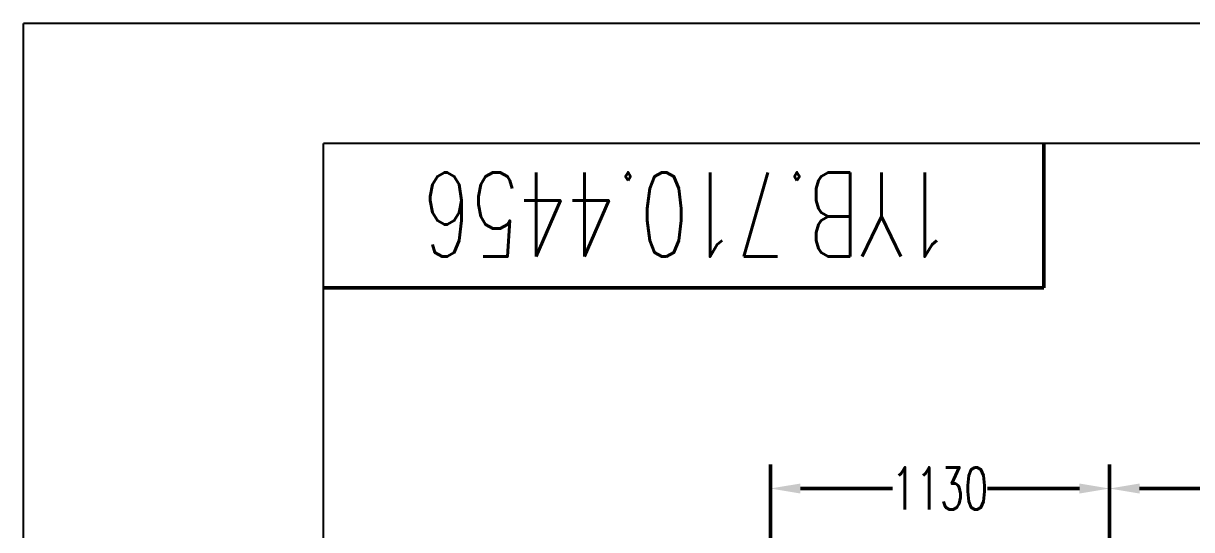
# Model space of a CAD drawing. Header units: millimetres. Extents: x -1000 to 22760, y -400 to 16400.
# Drawn here: x -1000 to 2893, y 14715 to 16400 of the extents above; entities that cross this region are included whole.
import ezdxf
from ezdxf.enums import TextEntityAlignment as Align

# ---------------------------------------------------------------- set-up
doc = ezdxf.new("R2010")
doc.units = ezdxf.units.MM
doc.header["$LTSCALE"] = 400
for name, color, linetype, lineweight in [('0粗实线层', 7, 'Continuous', 50), ('5文字层', 6, 'Continuous', 25), ('tablist', 3, 'Continuous', 25)]:
    doc.layers.add(name, color=color, linetype=linetype, lineweight=lineweight)
doc.layers.add('图框层', color=7, linetype='Continuous')
doc.styles.add('PC_TEXTSTYLE', font='txt.shx', dxfattribs={"width": 0.67, "bigfont": 'hztxt.shx'})
doc.styles.add('TH_GBDIM', font='txt.shx', dxfattribs={"width": 0.67, "bigfont": 'hztxt.shx'})
doc.dimstyles.new('TH_GBDIM', dxfattribs={"dimscale": 40, "dimtxt": 3.5, "dimasz": 2.5, "dimexe": 2, "dimexo": 0, "dimgap": 1.5, "dimtad": 0, "dimtoh": 1, "dimdec": 1, "dimdsep": 46, "dimtxsty": 'TH_GBDIM', "dimcen": 2.5, "dimclrd": 3, "dimclre": 3, "dimclrt": 6, "dimadec": 0, "dimazin": 2, "dimtfac": 0.714286, "dimtdec": 1, "dimtmove": 0, "dimatfit": 3, "dimfxl": 0, "dimtzin": 0, "dimlwd": -1, "dimlwe": -1, "dimarcsym": 0})

# ---------------------------------------------------------------- blocks, each defined once
blk = doc.blocks.new('*D189')
at = {"layer": '0粗实线层', "color": 3}
for p, q in [((1489, 13797.3), (1489, 14932.2)), ((2619, 14260.3), (2619, 14932.2)), ((1589, 14852.2), (1895.5, 14852.2)), ((2519, 14852.2), (2212.6, 14852.2))]:
    blk.add_line(p, q, dxfattribs=at)
for points in [[(1589, 14868.8), (1589, 14835.5), (1489, 14852.2)], [(2519, 14868.8), (2519, 14835.5), (2619, 14852.2)]]:
    blk.add_solid(points, dxfattribs=at)
at = {"layer": 'Defpoints', "color": 0}
for p in [(2619, 14852.2), (2619, 14260.3), (1489, 13797.3)]:
    blk.add_point(p, dxfattribs=at)
at = {"layer": '0粗实线层', "color": 6, "insert": (2054, 14852.2), "char_height": 140, "attachment_point": 5, "style": 'TH_GBDIM'}
blk.add_mtext('1130', dxfattribs=at)
blk = doc.blocks.new('*D190')
at = {"layer": '0粗实线层', "color": 3}
for p, q in [((2619, 14043.4), (2619, 14932.2)), ((4009, 14614.2), (4009, 14932.2)), ((2719, 14852.2), (3146, 14852.2)), ((3909, 14852.2), (3482.1, 14852.2))]:
    blk.add_line(p, q, dxfattribs=at)
for points in [[(2719, 14868.8), (2719, 14835.5), (2619, 14852.2)], [(3909, 14868.8), (3909, 14835.5), (4009, 14852.2)]]:
    blk.add_solid(points, dxfattribs=at)
at = {"layer": 'Defpoints', "color": 0}
for p in [(4009, 14852.2), (4009, 14614.2), (2619, 14043.4)]:
    blk.add_point(p, dxfattribs=at)
at = {"layer": '0粗实线层', "color": 6, "insert": (3314, 14852.2), "char_height": 140, "attachment_point": 5, "style": 'TH_GBDIM'}
blk.add_mtext('1390', dxfattribs=at)
blk = doc.blocks.new('PC_TYDH_BLOCK')
at = {"layer": '0粗实线层', "linetype": 'Continuous'}
for p in [(60, 0), (0, -12)]:
    blk.add_line(p, (60, -12), dxfattribs=at)
at = {"layer": '5文字层', "style": 'PC_TEXTSTYLE', "width": 1.815486}
blk.add_attdef('图样代号', text='', height=7, rotation=180, dxfattribs=at).set_placement((58.24, -2.403), (2.346, -2.403), align=Align.FIT)

msp = doc.modelspace()

# ---------------------------------------------------------------- linework, layer by layer
at = {"layer": 'tablist'}
for p in [(-1000, -400), (22760, 16400)]:
    msp.add_line(p, (-1000, 16400), dxfattribs=at)
at = {"layer": '图框层'}
for p in [(0, 0), (22360, 16000)]:
    msp.add_line(p, (0, 16000), dxfattribs=at)

# ---------------------------------------------------------------- block references
ref = msp.add_blockref('PC_TYDH_BLOCK', (0, 16000), dxfattribs=dict(at, xscale=40, yscale=40, zscale=40))
ref.add_attrib('图样代号', '1YB.710.4456', dxfattribs={"layer": '5文字层', "height": 280, "rotation": 180, "style": 'PC_TEXTSTYLE', "width": 0.67}).set_placement((1211.716, 15903.873), align=Align.CENTER)

# ---------------------------------------------------------------- dimensions: what is measured, and where the dimension line sits
at = {"layer": '0粗实线层'}
for base, p1, p2, picture, middle in [((2619.044, 14852.178), (1489.044, 13797.287), (2619.044, 14260.347), '*D189', (2054.044, 14852.178)), ((4009.044, 14852.178), (2619.044, 14043.362), (4009.044, 14614.169), '*D190', (3314.044, 14852.178))]:
    dim = msp.add_linear_dim(base=base, p1=p1, p2=p2, dimstyle='TH_GBDIM', dxfattribs=at)
    dim.commit()
    dim.dimension.update_dxf_attribs({"geometry": picture, "text_midpoint": middle})

doc.saveas('drawing.dxf')
